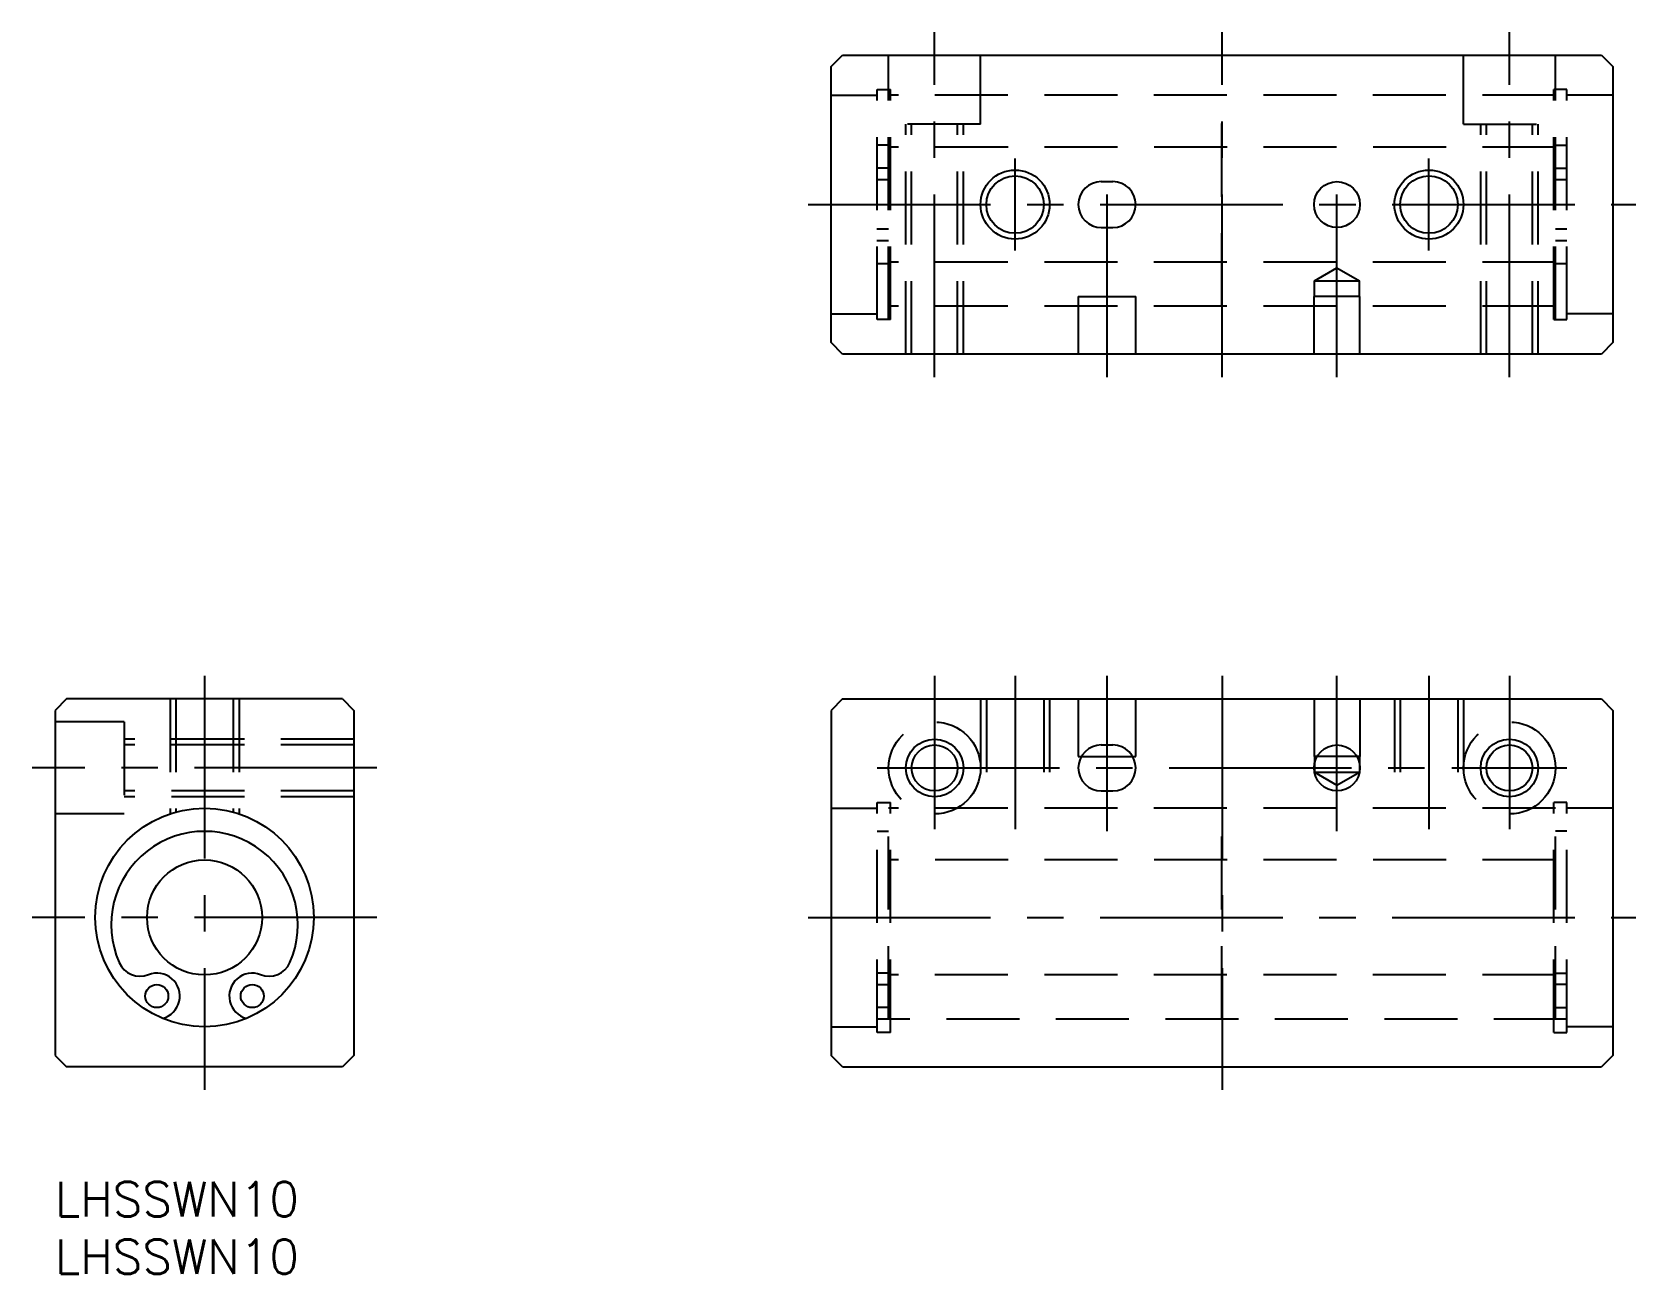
# Model space of a CAD drawing. Extents: x -2 to 137, y -8 to 100.
import ezdxf

# ---------------------------------------------------------------- set-up
doc = ezdxf.new("R2010")
doc.units = 0
doc.header["$LTSCALE"] = 0.5
doc.linetypes.add('CENTER', pattern=[50.8, 31.75, -6.35, 6.35, -6.35])
doc.linetypes.add('DASHED', pattern=[19.05, 12.7, -6.35])
doc.layers.get('0').update_dxf_attribs({"linetype": 'CONTINUOUS'})
for name, color, linetype in [('MSM_CENTER', 1, 'CENTER'), ('MSM_CONTINUOUS', 7, 'CONTINUOUS'), ('MSM_DASHED', 4, 'DASHED'), ('MSM_NARROW', 5, 'CONTINUOUS'), ('MSM_PART_NUMBER', 7, 'CONTINUOUS')]:
    doc.layers.add(name, color=color, linetype=linetype)
doc.styles.get("Standard").update_dxf_attribs({"font": 'txt.shx', "height": 3, "bigfont": 'bigfont.shx'})

# ---------------------------------------------------------------- blocks, each defined once
blk = doc.blocks.new('*U15')
at = {"layer": 'MSM_PART_NUMBER'}
blk.add_text('LHSSWN10', height=3, dxfattribs=at).set_placement((0, -3))
blk = doc.blocks.new('*U16')
at = {"layer": 'MSM_PART_NUMBER'}
blk.add_text('LHSSWN10', height=3, dxfattribs=at).set_placement((0, -8))

msp = doc.modelspace()

# ---------------------------------------------------------------- linework, layer by layer
for p, q in [((129, 98), (129, 98)), ((0, 33.5), (0, 33.5))]:
    msp.add_line(p, q)
at = {"layer": 'MSM_CENTER'}
for p, q in [((76.5, 70), (76.5, 100)), ((101.5, 70), (101.5, 100)), ((126.5, 70), (126.5, 100)), ((83.5, 81), (83.5, 89)), ((91.5, 70), (91.5, 88)), ((111.5, 70), (111.5, 88)), ((119.5, 81), (119.5, 89)), ((65.5, 85), (137.5, 85)), ((13, 44), (13, 8)), ((76.5, 44), (76.5, 30.67)), ((83.5, 44), (83.5, 30.67)), ((91.5, 30.5), (91.5, 44)), ((101.5, 44), (101.5, 8)), ((111.5, 30.5), (111.5, 44)), ((119.5, 44), (119.5, 30.67)), ((126.5, 44), (126.5, 30.67)), ((28, 36), (-2, 36)), ((71.5, 36), (126.5, 36)), ((121.5, 36), (131.5, 36)), ((28, 23), (-2, 23)), ((65.5, 23), (137.5, 23))]:
    msp.add_line(p, q, dxfattribs=at)
at = {"layer": 'MSM_CONTINUOUS'}
for p, q in [((67.5, 97), (68.5, 98)), ((68.5, 98), (134.5, 98)), ((134.5, 98), (135.5, 97)), ((67.5, 73), (67.5, 97)), ((135.5, 97), (135.5, 73)), ((91, 87), (92, 87)), ((91, 83), (92, 83)), ((68.5, 72), (67.5, 73)), ((135.5, 73), (134.5, 72)), ((134.5, 72), (68.5, 72)), ((1, 42), (0, 41)), ((25, 42), (1, 42)), ((25, 42), (26, 41)), ((68.5, 42), (67.5, 41)), ((68.5, 42), (134.5, 42)), ((134.5, 42), (135.5, 41)), ((0, 41), (0, 11)), ((26, 41), (26, 11)), ((67.5, 41), (67.5, 11)), ((135.5, 41), (135.5, 11)), ((91, 38), (92, 38)), ((91, 34), (92, 34)), ((0, 11), (1, 10)), ((25, 10), (1, 10)), ((26, 11), (25, 10)), ((68.5, 10), (67.5, 11)), ((68.5, 10), (134.5, 10)), ((135.5, 11), (134.5, 10))]:
    msp.add_line(p, q, dxfattribs=at)
for centre, radius in [((83.5, 85), 2.5), ((111.5, 85), 2), ((119.5, 85), 2.5), ((76.5, 36), 2), ((111.5, 36), 2), ((126.5, 36), 2), ((13, 23), 9.5), ((13, 23), 5), ((8.85, 16.16), 1), ((17.15, 16.16), 1)]:
    msp.add_circle(centre, radius, dxfattribs=at)
for centre, radius, start, end in [((91, 85), 2, 90, 270), ((92, 85), 2, 270, 90), ((91, 36), 2, 90, 270), ((92, 36), 2, 270, 90), ((13, 22.37), 8.12, 336.0572, 203.9428), ((7.4, 19.89), 2, 203.9428, 291.2223), ((8.85, 16.16), 2, 284.6994, 111.2223), ((17.15, 16.16), 2, 68.7777, 255.3006), ((18.6, 19.89), 2, 248.7777, 336.0572)]:
    msp.add_arc(centre, radius, start, end, dxfattribs=at)
at = {"layer": 'MSM_DASHED'}
for p, q in [((72.5, 75), (72.5, 98)), ((80.5, 92), (80.5, 98)), ((122.5, 92), (122.5, 98)), ((130.5, 75), (130.5, 98)), ((71.5, 75), (71.5, 95)), ((71.5, 95), (72.65, 95)), ((72.65, 75), (72.65, 95)), ((130.35, 75), (130.35, 95)), ((131.5, 95), (130.35, 95)), ((131.5, 75), (131.5, 95)), ((67.5, 94.5), (71.5, 94.5)), ((130.5, 94.5), (72.5, 94.5)), ((101.49, 76.16), (101.49, 94.5)), ((135.5, 94.5), (131.51, 94.5)), ((80.5, 92), (72.5, 92)), ((74, 72), (74, 92)), ((74.5, 72), (74.5, 92)), ((78.5, 72), (78.5, 92)), ((79, 72), (79, 92)), ((122.5, 92), (130.5, 92)), ((124, 72), (124, 92)), ((124.5, 72), (124.5, 92)), ((128.5, 72), (128.5, 92)), ((129, 72), (129, 92)), ((71.49, 90.18), (72.49, 90.18)), ((130.51, 90), (72.49, 90)), ((131.5, 90.15), (130.5, 90.15)), ((71.49, 88.18), (72.49, 88.18)), ((131.5, 88.15), (130.5, 88.15)), ((71.49, 87.18), (72.49, 87.18)), ((131.5, 87.15), (130.5, 87.15)), ((71.49, 82.88), (72.49, 82.88)), ((131.5, 82.85), (130.5, 82.85)), ((71.49, 81.88), (72.49, 81.88)), ((131.5, 81.85), (130.5, 81.85)), ((71.48, 79.88), (72.48, 79.88)), ((130.5, 80), (72.5, 80)), ((131.5, 79.85), (130.5, 79.85)), ((109.55, 78.37), (111.5, 79.5)), ((109.55, 77), (109.55, 78.37)), ((109.55, 78.37), (113.45, 78.37)), ((111.5, 79.5), (113.45, 78.37)), ((113.45, 77), (113.45, 78.37)), ((89, 77), (89, 72)), ((89, 77), (94, 77)), ((94, 72), (94, 77)), ((109.5, 72), (109.5, 77)), ((113.5, 77), (109.5, 77)), ((113.5, 72), (113.5, 77)), ((67.5, 75.5), (71.5, 75.5)), ((130.5, 76.16), (72.5, 76.16)), ((135.5, 75.5), (131.51, 75.5)), ((72.65, 75), (71.5, 75)), ((130.35, 75), (131.5, 75)), ((10, 42), (10, 32.01)), ((10.5, 42), (10.5, 32.16)), ((15.5, 42), (15.5, 32.16)), ((16, 42), (16, 32.01)), ((80.5, 42), (80.5, 32.5)), ((81, 42), (81, 32.5)), ((86, 42), (86, 32.5)), ((86.5, 42), (86.5, 32.5)), ((89, 42), (89, 37)), ((94, 37), (94, 42)), ((109.5, 42), (109.5, 37)), ((113.5, 42), (113.5, 37)), ((116.5, 42), (116.5, 32.5)), ((117, 42), (117, 32.5)), ((122, 42), (122, 32.5)), ((122.5, 42), (122.5, 32.5)), ((6, 40), (0, 40)), ((6, 40), (6, 32)), ((26, 38.5), (6, 38.5)), ((26, 38), (6, 38)), ((89, 37), (94, 37)), ((113.5, 37), (109.5, 37)), ((109.55, 37), (109.55, 35.63)), ((113.45, 37), (113.45, 35.63)), ((109.55, 35.63), (111.5, 34.5)), ((109.55, 35.63), (113.45, 35.63)), ((111.5, 34.5), (113.45, 35.63)), ((26, 34), (6, 34)), ((26, 33.5), (6, 33.5)), ((67.5, 32.5), (71.5, 32.5)), ((71.5, 13), (71.5, 33)), ((71.5, 33), (72.65, 33)), ((72.5, 14.16), (72.5, 33)), ((130.5, 32.5), (72.5, 32.5)), ((72.65, 13), (72.65, 33)), ((101.49, 14.16), (101.49, 32.5)), ((131.5, 33), (130.35, 33)), ((130.35, 13), (130.35, 33)), ((130.5, 14.16), (130.5, 33)), ((131.5, 13), (131.5, 33)), ((135.5, 32.5), (131.51, 32.5)), ((6, 32), (0, 32)), ((71.5, 30.5), (72.5, 30.5)), ((131.5, 30.5), (130.5, 30.5)), ((130.51, 28), (72.49, 28)), ((72.5, 18.16), (71.5, 18.16)), ((130.5, 18.16), (131.5, 18.16)), ((71.5, 17.16), (72.5, 17.16)), ((130.5, 18), (72.5, 18)), ((131.5, 17.16), (130.5, 17.16)), ((72.5, 15.16), (71.5, 15.16)), ((131.5, 14.16), (71.5, 14.16)), ((130.5, 15.16), (131.5, 15.16)), ((67.5, 13.5), (71.5, 13.5)), ((72.65, 13), (71.5, 13)), ((130.35, 13), (131.5, 13)), ((135.5, 13.5), (131.51, 13.5))]:
    msp.add_line(p, q, dxfattribs=at)
for centre in [(76.5, 36), (126.5, 36)]:
    msp.add_circle(centre, 4, dxfattribs=at)
at = {"layer": 'MSM_NARROW'}
for centre, radius in [((83.5, 85), 3), ((119.5, 85), 3), ((76.5, 36), 2.5), ((126.5, 36), 2.5)]:
    msp.add_circle(centre, radius, dxfattribs=at)

# ---------------------------------------------------------------- block references
at = {"layer": 'MSM_CONTINUOUS'}
for name in ['*U15', '*U16']:
    msp.add_blockref(name, (0, 0), dxfattribs=at)

doc.saveas('drawing.dxf')
